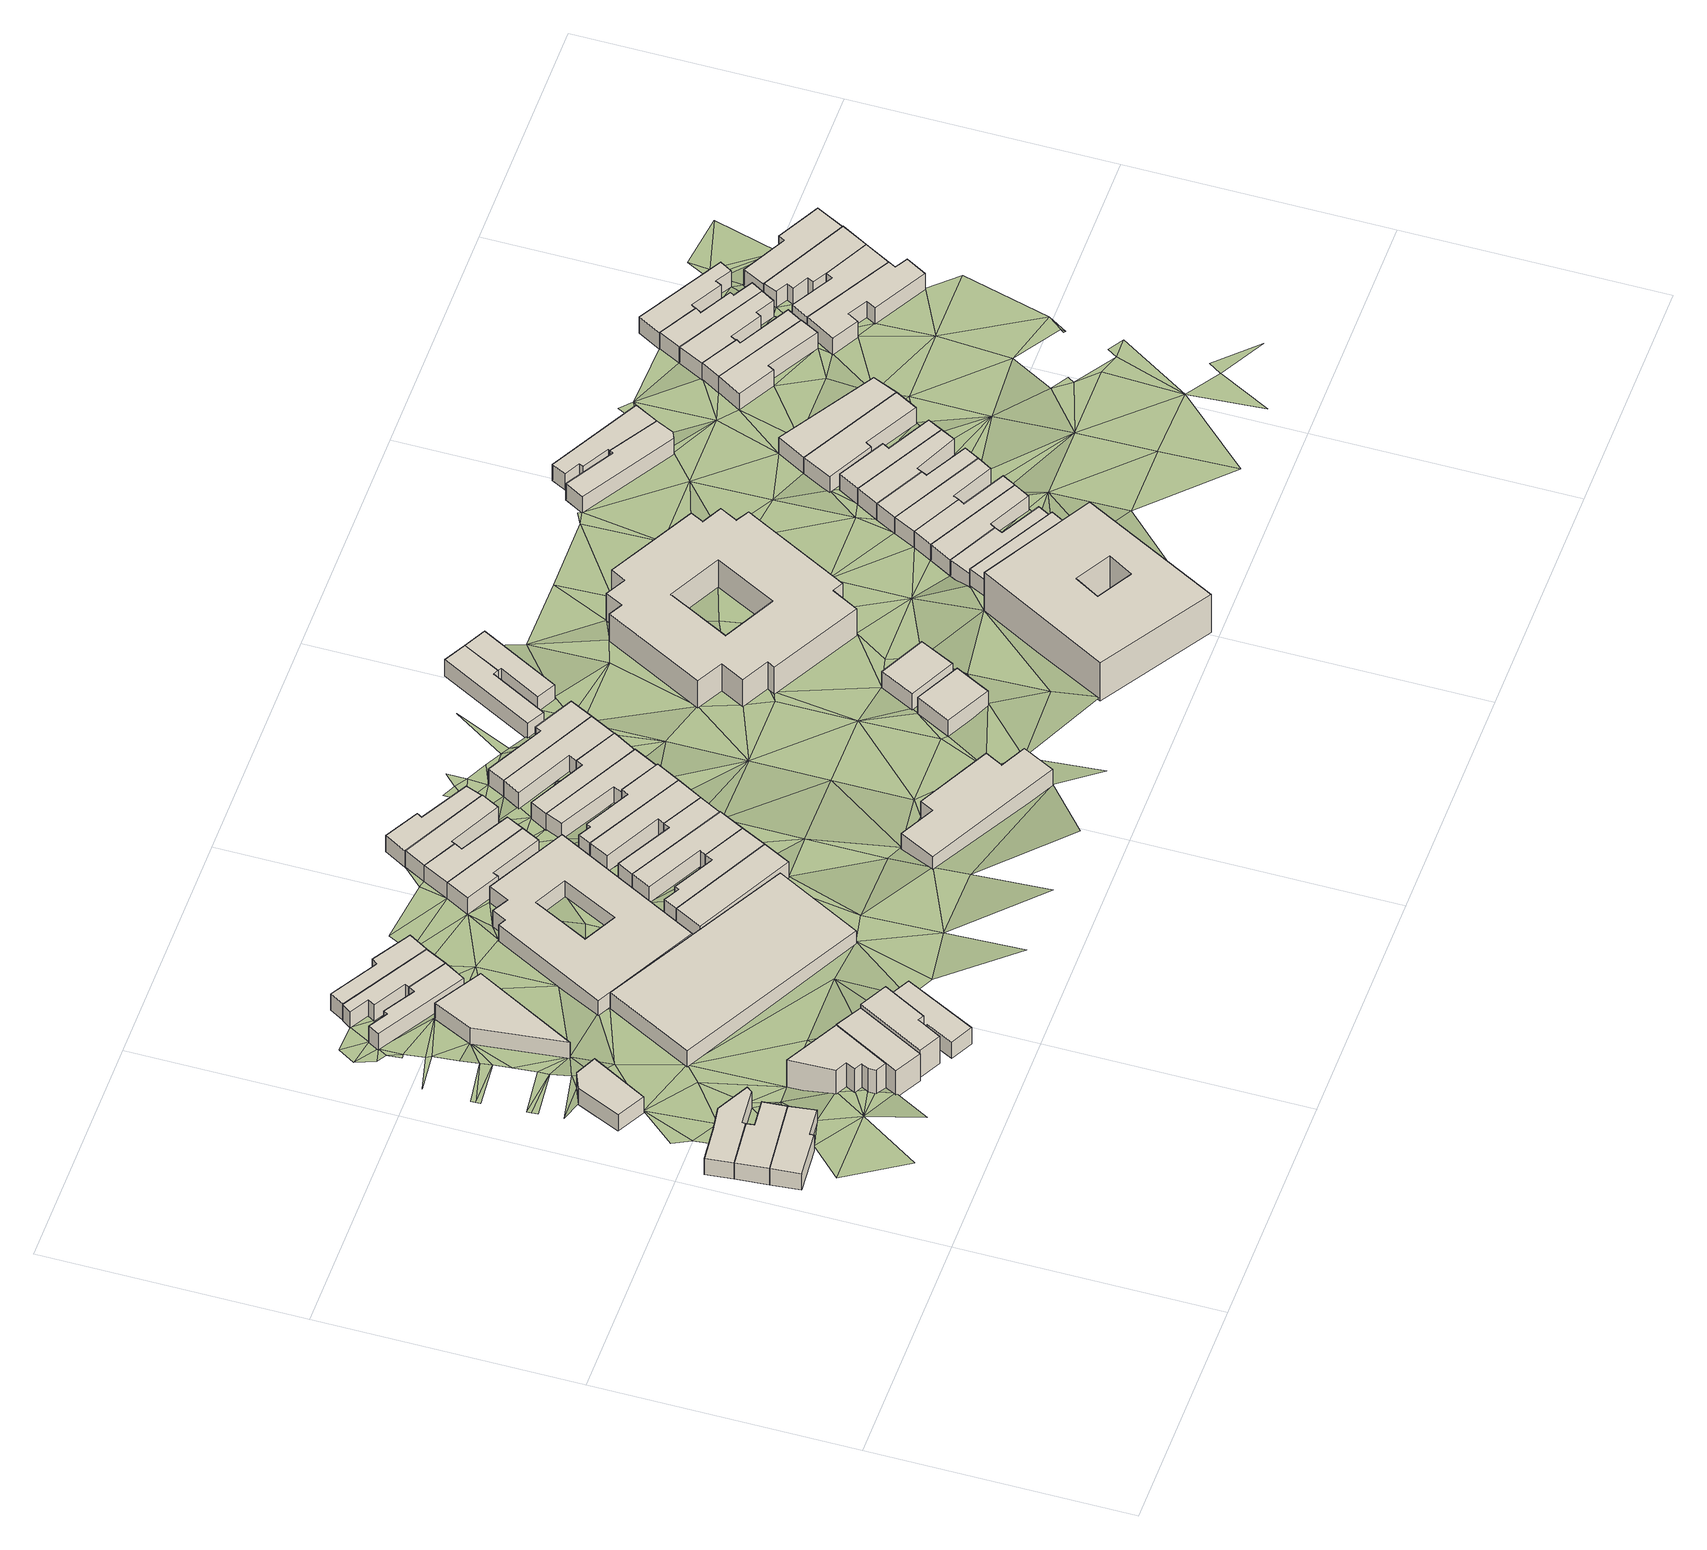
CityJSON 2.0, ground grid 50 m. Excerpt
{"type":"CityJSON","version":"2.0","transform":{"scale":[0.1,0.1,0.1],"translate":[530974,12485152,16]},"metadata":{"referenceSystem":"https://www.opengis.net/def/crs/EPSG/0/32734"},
"CityObjects":{
"building1":{"type":"Building","attributes":{"address":"89 Durham Avenue Salt River Cape Town","building":"house","building:levels":1,"building_height":4.1,"plus_code":"4FRW3F96+343","ground_height":18.33,"roof_height":22.43},"geometry":[{"type":"Solid","lod":"1","boundaries":[[[[0,1,2,3]],[[1,4,5,2]],[[4,6,7,5]],[[6,8,9,7]],[[8,10,11,9]],[[10,0,3,11]],[[3,2,5,7,9,11]],[[10,8,6,4,1,0]]]]}]},
"building2":{"type":"Building","attributes":{"address":"87 Durham Avenue Salt River Cape Town","building":"house","building:levels":1,"building_height":4.1,"plus_code":"4FRW3F96+34F","ground_height":18.33,"roof_height":22.43},"geometry":[{"type":"Solid","lod":"1","boundaries":[[[[1,0,3,2]],[[0,12,13,3]],[[12,14,15,13]],[[14,16,17,15]],[[16,18,19,17]],[[18,1,2,19]],[[2,3,13,15,17,19]],[[18,16,14,12,0,1]]]]}]},
"building3":{"type":"Building","attributes":{"address":"85 Durham Avenue Salt River Cape Town","building":"house","building:levels":1,"building_height":4.1,"plus_code":"4FRW3F96+443","ground_height":18.33,"roof_height":22.43},"geometry":[{"type":"Solid","lod":"1","boundaries":[[[[18,16,17,19]],[[16,20,21,17]],[[20,22,23,21]],[[22,24,25,23]],[[24,26,27,25]],[[26,28,29,27]],[[28,30,31,29]],[[30,18,19,31]],[[19,17,21,23,25,27,29,31]],[[30,28,26,24,22,20,16,18]]]]}]},
"building4":{"type":"Building","attributes":{"building":"yes","building:levels":1,"building_height":4.1,"plus_code":"4FRW3F96+54P","ground_height":17.93,"roof_height":22.03},"geometry":[{"type":"Solid","lod":"1","boundaries":[[[[32,33,34,35]],[[33,36,37,34]],[[36,38,39,37]],[[38,40,41,39]],[[40,32,35,41]],[[35,34,37,39,41]],[[40,38,36,33,32]]]]}]},
"building5":{"type":"Building","attributes":{"address":"1 Swift Street Salt River Cape Town","building":"house","building:levels":2,"building_height":6.9,"plus_code":"4FRW3F96+362","ground_height":18.33,"roof_height":25.23},"geometry":[{"type":"Solid","lod":"1","boundaries":[[[[42,43,44,45]],[[43,46,47,44]],[[46,48,49,47]],[[48,50,51,49]],[[50,52,53,51]],[[52,54,55,53]],[[54,56,57,55]],[[56,58,59,57]],[[58,42,45,59]],[[45,44,47,49,51,53,55,57,59]],[[58,56,54,52,50,48,46,43,42]]]]}]},
"building6":{"type":"Building","attributes":{"address":"3 Swift Street Salt River Cape Town","building":"house","building:levels":2,"building_height":6.9,"plus_code":"4FRW3F96+26P","ground_height":18.49,"roof_height":25.39},"geometry":[{"type":"Solid","lod":"1","boundaries":[[[[60,61,62,63]],[[61,64,65,62]],[[64,66,67,65]],[[66,68,69,67]],[[68,60,63,69]],[[63,62,65,67,69]],[[68,66,64,61,60]]]]}]},
"building7":{"type":"Building","attributes":{"address":"5 Swift Street Salt River Cape Town","building":"house","building:levels":2,"building_height":6.9,"plus_code":"4FRW3F96+27C","ground_height":19.42,"roof_height":26.32},"geometry":[{"type":"Solid","lod":"1","boundaries":[[[[70,71,72,73]],[[71,74,75,72]],[[74,76,77,75]],[[76,78,79,77]],[[78,80,81,79]],[[80,70,73,81]],[[73,72,75,77,79,81]],[[80,78,76,74,71,70]]]]}]},
"building8":{"type":"Building","attributes":{"address":"7 Swift Street Salt River Cape Town","building":"house","building:levels":1,"building_height":4.1,"plus_code":"4FRW3F96+278","ground_height":19.42,"roof_height":23.52},"geometry":[{"type":"Solid","lod":"1","boundaries":[[[[82,70,83,84]],[[70,80,85,83]],[[80,86,87,85]],[[86,88,89,87]],[[88,90,91,89]],[[90,82,84,91]],[[84,83,85,87,89,91]],[[90,88,86,80,70,82]]]]}]},
"building9":{"type":"Building","attributes":{"address":"80 Burns Road Salt River Cape Town","building":"house","building:levels":1,"building_height":4.1,"plus_code":"4FRW3F96+65W","ground_height":17.17,"roof_height":21.27},"geometry":[{"type":"Solid","lod":"1","boundaries":[[[[92,93,94,95]],[[93,96,97,94]],[[96,98,99,97]],[[98,92,95,99]],[[95,94,97,99]],[[98,96,93,92]]]]}]},
"building10":{"type":"Building","attributes":{"address":"78 Burns Road Salt River Cape Town","building":"house","building:levels":1,"building_height":4.1,"plus_code":"4FRW3F96+859","ground_height":17.17,"roof_height":21.27},"geometry":[{"type":"Solid","lod":"1","boundaries":[[[[100,101,102,103]],[[101,104,105,102]],[[104,106,107,105]],[[106,108,109,107]],[[108,110,111,109]],[[110,112,113,111]],[[112,114,115,113]],[[114,100,103,115]],[[103,102,105,107,109,111,113,115]],[[114,112,110,108,106,104,101,100]]]]}]},
"building11":{"type":"Building","attributes":{"address":"76 Burns Road Salt River Cape Town","building":"house","building:levels":1,"building_height":4.1,"plus_code":"4FRW3F96+85Q","ground_height":17.17,"roof_height":21.27},"geometry":[{"type":"Solid","lod":"1","boundaries":[[[[114,116,117,115]],[[116,118,119,117]],[[118,120,121,119]],[[120,122,123,121]],[[122,124,125,123]],[[124,126,127,125]],[[126,100,103,127]],[[100,114,115,103]],[[115,117,119,121,123,125,127,103]],[[100,126,124,122,120,118,116,114]]]]}]},
"building12":{"type":"Building","attributes":{"address":"74 Burns Road Salt River Cape Town","building":"house","building:levels":1,"building_height":4.1,"plus_code":"4FRW3F96+86V","ground_height":17.23,"roof_height":21.33},"geometry":[{"type":"Solid","lod":"1","boundaries":[[[[128,129,130,131]],[[129,132,133,130]],[[132,134,135,133]],[[134,136,137,135]],[[136,138,139,137]],[[138,128,131,139]],[[131,130,133,135,137,139]],[[138,136,134,132,129,128]]]]}]},
"building13":{"type":"Building","attributes":{"address":"4 Swift Street Salt River Cape Town","building":"retail","building:levels":1,"building_height":4.1,"plus_code":"4FRW3F96+47P","ground_height":17.9,"roof_height":22},"geometry":[{"type":"Solid","lod":"1","boundaries":[[[[140,141,142,143]],[[141,144,145,142]],[[144,146,147,145]],[[146,140,143,147]],[[143,142,145,147]],[[146,144,141,140]]]]}]},
"building14":{"type":"Building","attributes":{"address":"City Mission 73 Burns Road Salt River Cape Town","building":"yes","building:levels":1,"amenity":"social_facility","social_facility":"outreach","operator":"City Mission","building_height":4.1,"plus_code":"4FRW3F96+67V","ground_height":16.98,"roof_height":21.08},"geometry":[{"type":"Solid","lod":"1","boundaries":[[[[148,149,150,151]],[[149,152,153,150]],[[152,154,155,153]],[[154,156,157,155]],[[156,158,159,157]],[[158,160,161,159]],[[160,162,163,161]],[[162,148,151,163]],[[164,165,166,167]],[[165,168,169,166]],[[168,170,171,169]],[[170,164,167,171]],[[151,150,153,155,157,159,161,163],[167,166,169,171]],[[162,160,158,156,154,152,149,148],[170,168,165,164]]]]}]},
"building15":{"type":"Building","attributes":{"address":"74 Coleridge Road Salt River Cape Town","building":"house","building:levels":1,"building_height":4.1,"plus_code":"4FRW3F96+592","ground_height":18.26,"roof_height":22.36},"geometry":[{"type":"Solid","lod":"1","boundaries":[[[[172,173,174,175]],[[173,176,177,174]],[[176,178,179,177]],[[178,172,175,179]],[[175,174,177,179]],[[178,176,173,172]]]]}]},
"building16":{"type":"Building","attributes":{"address":"72 Coleridge Road Salt River Cape Town","building":"house","building:levels":1,"building_height":4.1,"plus_code":"4FRW3F96+598","ground_height":18.26,"roof_height":22.36},"geometry":[{"type":"Solid","lod":"1","boundaries":[[[[180,181,182,183]],[[181,184,185,182]],[[184,186,187,185]],[[186,188,189,187]],[[188,173,174,189]],[[173,172,175,174]],[[172,190,191,175]],[[190,180,183,191]],[[183,182,185,187,189,174,175,191]],[[190,172,173,188,186,184,181,180]]]]}]},
"building17":{"type":"Building","attributes":{"address":"71 Burns Road Salt River Cape Town","building":"house","building:levels":1,"building_height":4.1,"plus_code":"4FRW3F96+884","ground_height":16.98,"roof_height":21.08},"geometry":[{"type":"Solid","lod":"1","boundaries":[[[[192,193,194,195]],[[193,196,197,194]],[[196,198,199,197]],[[198,200,201,199]],[[200,202,203,201]],[[202,192,195,203]],[[195,194,197,199,201,203]],[[202,200,198,196,193,192]]]]}]},
"building18":{"type":"Building","attributes":{"address":"70 Coleridge Road Salt River Cape Town","building":"house","building:levels":1,"building_height":4.1,"plus_code":"4FRW3F96+59W","ground_height":18.25,"roof_height":22.35},"geometry":[{"type":"Solid","lod":"1","boundaries":[[[[204,205,206,207]],[[205,208,209,206]],[[208,210,211,209]],[[210,180,183,211]],[[180,190,191,183]],[[190,204,207,191]],[[207,206,209,211,183,191]],[[190,180,210,208,205,204]]]]}]},
"building19":{"type":"Building","attributes":{"address":"69 Burns Road Salt River Cape Town","building":"house","building:levels":1,"building_height":4.1,"plus_code":"4FRW3F96+889","ground_height":16.98,"roof_height":21.08},"geometry":[{"type":"Solid","lod":"1","boundaries":[[[[212,192,195,213]],[[192,202,203,195]],[[202,214,215,203]],[[214,216,217,215]],[[216,218,219,217]],[[218,212,213,219]],[[213,195,203,215,217,219]],[[218,216,214,202,192,212]]]]}]},
"building20":{"type":"Building","attributes":{"address":"68 Coleridge Road Salt River Cape Town","building":"house","building:levels":1,"building_height":4.1,"plus_code":"4FRW3F96+6C2","ground_height":18.06,"roof_height":22.16},"geometry":[{"type":"Solid","lod":"1","boundaries":[[[[220,221,222,223]],[[221,224,225,222]],[[224,226,227,225]],[[226,228,229,227]],[[228,230,231,229]],[[230,220,223,231]],[[223,222,225,227,229,231]],[[230,228,226,224,221,220]]]]}]},
"building21":{"type":"Building","attributes":{"address":"67 Burns Road Salt River Cape Town","building":"house","building:levels":1,"building_height":4.1,"plus_code":"4FRW3F96+88Q","ground_height":16.98,"roof_height":21.08},"geometry":[{"type":"Solid","lod":"1","boundaries":[[[[232,212,213,233]],[[212,218,219,213]],[[218,234,235,219]],[[234,236,237,235]],[[236,238,239,237]],[[238,232,233,239]],[[233,213,219,235,237,239]],[[238,236,234,218,212,232]]]]}]},
"building22":{"type":"Building","attributes":{"address":"66 Coleridge Road Salt River Cape Town","building":"house","building:levels":1,"building_height":4.1,"plus_code":"4FRW3F96+6CC","ground_height":18.06,"roof_height":22.16},"geometry":[{"type":"Solid","lod":"1","boundaries":[[[[240,241,242,243]],[[241,244,245,242]],[[244,246,247,245]],[[246,220,223,247]],[[220,230,231,223]],[[230,240,243,231]],[[243,242,245,247,223,231]],[[230,220,246,244,241,240]]]]}]},
"building23":{"type":"Building","attributes":{"address":"65 Burns Road Salt River Cape Town","building":"house","building:levels":1,"building_height":4.1,"plus_code":"4FRW3F96+89V","ground_height":16.74,"roof_height":20.84},"geometry":[{"type":"Solid","lod":"1","boundaries":[[[[248,249,250,251]],[[249,252,253,250]],[[252,254,255,253]],[[254,256,257,255]],[[256,258,259,257]],[[258,248,251,259]],[[251,250,253,255,257,259]],[[258,256,254,252,249,248]]]]}]},
"building24":{"type":"Building","attributes":{"address":"64 Coleridge Road Salt River Cape Town","building":"house","building:levels":1,"building_height":4.1,"plus_code":"4FRW3F96+6CM","ground_height":18.06,"roof_height":22.16},"geometry":[{"type":"Solid","lod":"1","boundaries":[[[[260,261,262,263]],[[261,264,265,262]],[[264,266,267,265]],[[266,268,269,267]],[[268,241,242,269]],[[241,240,243,242]],[[240,270,271,243]],[[270,260,263,271]],[[263,262,265,267,269,242,243,271]],[[270,240,241,268,266,264,261,260]]]]}]},
"building25":{"type":"Building","attributes":{"building":"school","building:levels":1,"building_height":4.1,"plus_code":"4FRW3F96+2FQ","ground_height":17.71,"roof_height":21.81},"geometry":[{"type":"Solid","lod":"1","boundaries":[[[[272,273,274,275]],[[273,276,277,274]],[[276,278,279,277]],[[278,280,281,279]],[[280,282,283,281]],[[282,284,285,283]],[[284,286,287,285]],[[286,272,275,287]],[[275,274,277,279,281,283,285,287]],[[286,284,282,280,278,276,273,272]]]]}]},
"building26":{"type":"Building","attributes":{"address":"62 Coleridge Road Salt River Cape Town","building":"house","building:levels":1,"building_height":4.1,"plus_code":"4FRW3F96+7C7","ground_height":17.47,"roof_height":21.57},"geometry":[{"type":"Solid","lod":"1","boundaries":[[[[288,289,290,291]],[[289,292,293,290]],[[292,294,295,293]],[[294,296,297,295]],[[296,298,299,297]],[[298,288,291,299]],[[291,290,293,295,297,299]],[[298,296,294,292,289,288]]]]}]},
"building27":{"type":"Building","attributes":{"address":"60 Coleridge Road Salt River Cape Town","building":"house","building:levels":1,"building_height":4.1,"plus_code":"4FRW3F96+7C9","ground_height":17.25,"roof_height":21.35},"geometry":[{"type":"Solid","lod":"1","boundaries":[[[[300,301,302,303]],[[301,304,305,302]],[[304,306,307,305]],[[306,308,309,307]],[[308,310,311,309]],[[310,300,303,311]],[[303,302,305,307,309,311]],[[310,308,306,304,301,300]]]]}]},
"building28":{"type":"Building","attributes":{"address":"58 Coleridge Road Salt River Cape Town","building":"house","building:levels":1,"building_height":4.1,"plus_code":"4FRW3F96+7CX","ground_height":17.21,"roof_height":21.31},"geometry":[{"type":"Solid","lod":"1","boundaries":[[[[312,313,314,315]],[[313,316,317,314]],[[316,318,319,317]],[[318,320,321,319]],[[320,322,323,321]],[[322,312,315,323]],[[315,314,317,319,321,323]],[[322,320,318,316,313,312]]]]}]},
"building29":{"type":"Building","attributes":{"address":"56 Coleridge Road Salt River Cape Town","building":"house","building:levels":1,"building_height":4.1,"plus_code":"4FRW3F96+8F3","ground_height":17.21,"roof_height":21.31},"geometry":[{"type":"Solid","lod":"1","boundaries":[[[[312,324,325,315]],[[324,326,327,325]],[[326,328,329,327]],[[328,330,331,329]],[[330,313,314,331]],[[313,312,315,314]],[[315,325,327,329,331,314]],[[313,330,328,326,324,312]]]]}]},
"building30":{"type":"Building","attributes":{"building":"school","building:levels":1,"building_height":4.1,"plus_code":"4FRW3F96+3HH","ground_height":17.55,"roof_height":21.65},"geometry":[{"type":"Solid","lod":"1","boundaries":[[[[332,333,334,335]],[[333,336,337,334]],[[336,338,339,337]],[[338,332,335,339]],[[335,334,337,339]],[[338,336,333,332]]]]}]},
"building31":{"type":"Building","attributes":{"address":"12 Dryden Street Salt River Cape Town","building":"house","building:levels":1,"building_height":4.1,"plus_code":"4FRW3F96+8FQ","ground_height":16.29,"roof_height":20.39},"geometry":[{"type":"Solid","lod":"1","boundaries":[[[[340,341,342,343]],[[341,344,345,342]],[[344,346,347,345]],[[346,348,349,347]],[[348,350,351,349]],[[350,340,343,351]],[[343,342,345,347,349,351]],[[350,348,346,344,341,340]]]]}]},
"building32":{"type":"Building","attributes":{"building":"school","building:levels":1,"building_height":4.1,"plus_code":"4FRW3F96+3JR","ground_height":17.13,"roof_height":21.23},"geometry":[{"type":"Solid","lod":"1","boundaries":[[[[352,353,354,355]],[[353,356,357,354]],[[356,358,359,357]],[[358,352,355,359]],[[355,354,357,359]],[[358,356,353,352]]]]}]},
"building33":{"type":"Building","attributes":{"address":"14 Dryden Street Salt River Cape Town","building":"house","building:levels":1,"building_height":4.1,"plus_code":"4FRW3F96+8GP","ground_height":16.29,"roof_height":20.39},"geometry":[{"type":"Solid","lod":"1","boundaries":[[[[350,348,349,351]],[[348,360,361,349]],[[360,362,363,361]],[[362,364,365,363]],[[364,366,367,365]],[[366,350,351,367]],[[351,349,361,363,365,367]],[[366,364,362,360,348,350]]]]}]},
"building34":{"type":"Building","attributes":{"building":"school","building:levels":2,"building_height":6.9,"plus_code":"4FRW3F96+6MG","ground_height":16.55,"roof_height":23.45},"geometry":[{"type":"Solid","lod":"1","boundaries":[[[[368,369,370,371]],[[369,372,373,370]],[[372,374,375,373]],[[374,376,377,375]],[[376,378,379,377]],[[378,380,381,379]],[[380,382,383,381]],[[382,384,385,383]],[[384,386,387,385]],[[386,388,389,387]],[[388,390,391,389]],[[390,392,393,391]],[[392,394,395,393]],[[394,396,397,395]],[[396,398,399,397]],[[398,400,401,399]],[[400,402,403,401]],[[402,368,371,403]],[[404,405,406,407]],[[405,408,409,406]],[[408,410,411,409]],[[410,404,407,411]],[[371,370,373,375,377,379,381,383,385,387,389,391,393,395,397,399,401,403],[407,406,409,411]],[[402,400,398,396,394,392,390,388,386,384,382,380,378,376,374,372,369,368],[410,408,405,404]]]]}]},
"building35":{"type":"Building","attributes":{"address":"Swift Studio 97 Cecil Road Salt River 7925 Cape Town","building":"apartments","building:levels":3,"building:flats":"2","building_height":9.7,"plus_code":"4FRW3F96+2M3","ground_height":18.46,"roof_height":28.16},"geometry":[{"type":"Solid","lod":"1","boundaries":[[[[412,413,414,415]],[[413,416,417,414]],[[416,418,419,417]],[[418,412,415,419]],[[420,421,422,423]],[[421,424,425,422]],[[424,426,427,425]],[[426,420,423,427]],[[415,414,417,419],[423,422,425,427]],[[418,416,413,412],[426,424,421,420]]]]}]},
"building36":{"type":"Building","attributes":{"address":"95 Cecil Road Salt River Cape Town","building":"house","building:levels":1,"building_height":4.1,"plus_code":"4FRW3F96+3P9","ground_height":18.45,"roof_height":22.55},"geometry":[{"type":"Solid","lod":"1","boundaries":[[[[428,429,430,431]],[[429,432,433,430]],[[432,434,435,433]],[[434,436,437,435]],[[436,438,439,437]],[[438,428,431,439]],[[431,430,433,435,437,439]],[[438,436,434,432,429,428]]]]}]},
"building37":{"type":"Building","attributes":{"address":"93 Cecil Road Salt River Cape Town","building":"house","building:levels":1,"building_height":4.1,"plus_code":"4FRW3F96+3QC","ground_height":17.13,"roof_height":21.23},"geometry":[{"type":"Solid","lod":"1","boundaries":[[[[440,441,442,443]],[[441,444,445,442]],[[444,446,447,445]],[[446,448,449,447]],[[448,450,451,449]],[[450,440,443,451]],[[443,442,445,447,449,451]],[[450,448,446,444,441,440]]]]}]},
"building38":{"type":"Building","attributes":{"address":"91 Cecil Road Salt River Cape Town","building":"house","building:levels":1,"building_height":4.1,"plus_code":"4FRW3F96+3QR","ground_height":17.13,"roof_height":21.23},"geometry":[{"type":"Solid","lod":"1","boundaries":[[[[450,448,449,451]],[[448,452,453,449]],[[452,454,455,453]],[[454,456,457,455]],[[456,458,459,457]],[[458,450,451,459]],[[451,449,453,455,457,459]],[[458,456,454,452,448,450]]]]}]},
"building39":{"type":"Building","attributes":{"address":"89 Cecil Road Salt River Cape Town","building":"house","building:levels":1,"building_height":4.1,"plus_code":"4FRW3F96+4Q4","ground_height":17.17,"roof_height":21.27},"geometry":[{"type":"Solid","lod":"1","boundaries":[[[[458,456,457,459]],[[456,460,461,457]],[[460,462,463,461]],[[462,464,465,463]],[[464,466,467,465]],[[466,458,459,467]],[[459,457,461,463,465,467]],[[466,464,462,460,456,458]]]]}]},
"building40":{"type":"Building","attributes":{"address":"87 Cecil Road Salt River Cape Town","building":"house","building:levels":1,"building_height":4.1,"plus_code":"4FRW3F96+4QG","ground_height":17.17,"roof_height":21.27},"geometry":[{"type":"Solid","lod":"1","boundaries":[[[[466,464,465,467]],[[464,468,469,465]],[[468,470,471,469]],[[470,472,473,471]],[[472,474,475,473]],[[474,466,467,475]],[[467,465,469,471,473,475]],[[474,472,470,468,464,466]]]]}]},
"building41":{"type":"Building","attributes":{"address":"85 Cecil Road Salt River Cape Town","building":"house","building:levels":1,"building_height":4.1,"plus_code":"4FRW3F96+4RJ","ground_height":17.17,"roof_height":21.27},"geometry":[{"type":"Solid","lod":"1","boundaries":[[[[474,472,473,475]],[[472,476,477,473]],[[476,478,479,477]],[[478,480,481,479]],[[480,482,483,481]],[[482,474,475,483]],[[475,473,477,479,481,483]],[[482,480,478,476,472,474]]]]}]},
"building42":{"type":"Building","attributes":{"address":"83 Cecil Road Salt River Cape Town","building":"house","building:levels":1,"building_height":4.1,"plus_code":"4FRW3F96+5Q5","ground_height":17.17,"roof_height":21.27},"geometry":[{"type":"Solid","lod":"1","boundaries":[[[[482,480,481,483]],[[480,484,485,481]],[[484,486,487,485]],[[486,488,489,487]],[[488,490,491,489]],[[490,482,483,491]],[[483,481,485,487,489,491]],[[490,488,486,484,480,482]]]]}]},
"building43":{"type":"Building","attributes":{"address":"Cecil Road Salt River Cape Town","building":"house","building:levels":1,"building_height":4.1,"plus_code":"4FRW3F96+8QC","ground_height":16.06,"roof_height":20.16},"geometry":[{"type":"Solid","lod":"1","boundaries":[[[[492,493,494,495]],[[493,496,497,494]],[[496,498,499,497]],[[498,500,501,499]],[[500,502,503,501]],[[502,504,505,503]],[[504,492,495,505]],[[495,494,497,499,501,503,505]],[[504,502,500,498,496,493,492]]]]}]},
"building44":{"type":"Building","attributes":{"address":"81 Cecil Road Salt River Cape Town","building":"house","building:levels":1,"building_height":4.1,"plus_code":"4FRW3F96+5R3","ground_height":17.17,"roof_height":21.27},"geometry":[{"type":"Solid","lod":"1","boundaries":[[[[490,488,489,491]],[[488,506,507,489]],[[506,508,509,507]],[[508,510,511,509]],[[510,512,513,511]],[[512,490,491,513]],[[491,489,507,509,511,513]],[[512,510,508,506,488,490]]]]}]},
"building45":{"type":"Building","attributes":{"address":"Cecil Road Salt River Cape Town","building":"house","building:levels":1,"building_height":4.1,"plus_code":"4FRW3F96+8QV","ground_height":16.06,"roof_height":20.16},"geometry":[{"type":"Solid","lod":"1","boundaries":[[[[514,515,516,517]],[[515,518,519,516]],[[518,520,521,519]],[[520,522,523,521]],[[522,524,525,523]],[[524,493,494,525]],[[493,492,495,494]],[[492,514,517,495]],[[517,516,519,521,523,525,494,495]],[[492,493,524,522,520,518,515,514]]]]}]},
"building46":{"type":"Building","attributes":{"address":"79 Cecil Road Salt River Cape Town","building":"house","building:levels":1,"building_height":4.1,"plus_code":"4FRW3F96+5RM","ground_height":16.65,"roof_height":20.75},"geometry":[{"type":"Solid","lod":"1","boundaries":[[[[526,527,528,529]],[[527,530,531,528]],[[530,532,533,531]],[[532,534,535,533]],[[534,536,537,535]],[[536,526,529,537]],[[529,528,531,533,535,537]],[[536,534,532,530,527,526]]]]}]},
"building47":{"type":"Building","attributes":{"address":"77 Cecil Road Salt River Cape Town","building":"house","building:levels":1,"building_height":4.1,"plus_code":"4FRW3F96+6R5","ground_height":16.65,"roof_height":20.75},"geometry":[{"type":"Solid","lod":"1","boundaries":[[[[526,536,537,529]],[[536,538,539,537]],[[538,540,541,539]],[[540,526,529,541]],[[529,537,539,541]],[[540,538,536,526]]]]}]},
"building48":{"type":"Building","attributes":{"address":"75A Cecil Road Salt River Cape Town","building":"house","building:levels":1,"building_height":4.1,"plus_code":"4FRW3F96+7V8","ground_height":16.33,"roof_height":20.43},"geometry":[{"type":"Solid","lod":"1","boundaries":[[[[542,543,544,545]],[[543,546,547,544]],[[546,548,549,547]],[[548,550,551,549]],[[550,552,553,551]],[[552,542,545,553]],[[545,544,547,549,551,553]],[[552,550,548,546,543,542]]]]}]},
"building49":{"type":"Building","attributes":{"address":"75 Cecil Road Salt River Cape Town","building":"house","building:levels":1,"building_height":4.1,"plus_code":"4FRW3F96+7VH","ground_height":16.27,"roof_height":20.37},"geometry":[{"type":"Solid","lod":"1","boundaries":[[[[554,555,556,557]],[[555,558,559,556]],[[558,560,561,559]],[[560,562,563,561]],[[562,564,565,563]],[[564,554,557,565]],[[557,556,559,561,563,565]],[[564,562,560,558,555,554]]]]}]},
"building50":{"type":"Building","attributes":{"address":"73 Cecil Road Salt River Cape Town","building":"house","building:levels":1,"building_height":4.1,"plus_code":"4FRW3F96+7VX","ground_height":16.07,"roof_height":20.17},"geometry":[{"type":"Solid","lod":"1","boundaries":[[[[566,567,568,569]],[[567,570,571,568]],[[570,572,573,571]],[[572,574,575,573]],[[574,576,577,575]],[[576,578,579,577]],[[578,580,581,579]],[[580,566,569,581]],[[569,568,571,573,575,577,579,581]],[[580,578,576,574,572,570,567,566]]]]}]},
"building51":{"type":"Building","attributes":{"address":"71 Cecil Road Salt River Cape Town","building":"house","building:levels":1,"building_height":4.1,"plus_code":"4FRW3F96+8W2","ground_height":16.07,"roof_height":20.17},"geometry":[{"type":"Solid","lod":"1","boundaries":[[[[580,578,579,581]],[[578,582,583,579]],[[582,584,585,583]],[[584,586,587,585]],[[586,588,589,587]],[[588,590,591,589]],[[590,592,593,591]],[[592,580,581,593]],[[581,579,583,585,587,589,591,593]],[[592,590,588,586,584,582,578,580]]]]}]},
"building52":{"type":"Building","attributes":{"address":"88 Fenton Road Salt River Cape Town","building":"house","building:levels":1,"building_height":4.1,"plus_code":"4FRW3F96+6XF","ground_height":16.35,"roof_height":20.45},"geometry":[{"type":"Solid","lod":"1","boundaries":[[[[594,595,596,597]],[[595,598,599,596]],[[598,600,601,599]],[[600,602,603,601]],[[602,604,605,603]],[[604,606,607,605]],[[606,608,609,607]],[[608,610,611,609]],[[610,612,613,611]],[[612,594,597,613]],[[597,596,599,601,603,605,607,609,611,613]],[[612,610,608,606,604,602,600,598,595,594]]]]}]},
"building53":{"type":"Building","attributes":{"address":"69 Cecil Road Salt River Cape Town","building":"house","building:levels":1,"building_height":4.1,"plus_code":"4FRW3F96+8WF","ground_height":15.91,"roof_height":20.01},"geometry":[{"type":"Solid","lod":"1","boundaries":[[[[614,615,616,617]],[[615,618,619,616]],[[618,620,621,619]],[[620,622,623,621]],[[622,624,625,623]],[[624,626,627,625]],[[626,628,629,627]],[[628,614,617,629]],[[617,616,619,621,623,625,627,629]],[[628,626,624,622,620,618,615,614]]]]}]},
"building54":{"type":"Building","attributes":{"address":"86 Fenton Road Salt River Cape Town","building":"house","building:levels":1,"building_height":4.1,"plus_code":"4FRW3F96+6XP","ground_height":16.27,"roof_height":20.37},"geometry":[{"type":"Solid","lod":"1","boundaries":[[[[630,631,632,633]],[[631,634,635,632]],[[634,636,637,635]],[[636,638,639,637]],[[638,640,641,639]],[[640,630,633,641]],[[633,632,635,637,639,641]],[[640,638,636,634,631,630]]]]}]},
"building55":{"type":"Building","attributes":{"address":"84 Fenton Road Salt River Cape Town","building":"house","building:levels":1,"building_height":4.1,"plus_code":"4FRW3F96+7X5","ground_height":16.27,"roof_height":20.37},"geometry":[{"type":"Solid","lod":"1","boundaries":[[[[634,642,643,635]],[[642,644,645,643]],[[644,646,647,645]],[[646,648,649,647]],[[648,650,651,649]],[[650,652,653,651]],[[652,654,655,653]],[[654,636,637,655]],[[636,634,635,637]],[[635,643,645,647,649,651,653,655,637]],[[636,654,652,650,648,646,644,642,634]]]]}]},
"building56":{"type":"Building","attributes":{"address":"82 Fenton Road Salt River Cape Town","building":"house","building:levels":1,"building_height":4.1,"plus_code":"4FRW3F96+7XH","ground_height":16.1,"roof_height":20.2},"geometry":[{"type":"Solid","lod":"1","boundaries":[[[[656,657,658,659]],[[657,660,661,658]],[[660,662,663,661]],[[662,664,665,663]],[[664,666,667,665]],[[666,656,659,667]],[[659,658,661,663,665,667]],[[666,664,662,660,657,656]]]]}]},
"terrain1":{"type":"TINRelief","geometry":[{"type":"CompositeSurface","lod":"1","boundaries":[[[668,669,670]],[[668,671,669]],[[672,673,671]],[[674,675,676]],[[677,678,675]],[[679,12,680]],[[681,680,12]],[[671,668,672]],[[675,674,677]],[[12,22,681]],[[672,682,0]],[[668,683,672]],[[12,0,682]],[[684,685,668]],[[22,12,682]],[[683,682,672]],[[674,686,677]],[[687,36,688]],[[22,682,24]],[[685,689,668]],[[24,686,674]],[[683,668,690]],[[689,691,668]],[[668,691,690]],[[692,693,694]],[[695,692,694]],[[43,24,682]],[[688,36,696]],[[682,683,43]],[[689,685,697]],[[698,683,690]],[[699,690,691]],[[700,701,702]],[[43,686,24]],[[703,700,704]],[[705,677,686]],[[706,695,694]],[[33,677,707]],[[707,677,705]],[[36,33,696]],[[686,43,705]],[[704,700,702]],[[708,696,33]],[[696,708,694]],[[709,710,711]],[[706,694,708]],[[712,706,708]],[[33,707,708]],[[713,705,43]],[[702,712,714]],[[715,716,717]],[[43,61,713]],[[714,704,702]],[[718,719,720]],[[716,718,717]],[[714,721,704]],[[712,708,714]],[[720,717,718]],[[710,721,714]],[[715,722,723]],[[715,717,722]],[[724,725,726]],[[724,726,727]],[[705,140,707]],[[707,728,708]],[[711,710,729]],[[729,720,711]],[[720,729,717]],[[713,61,730]],[[722,731,723]],[[710,714,729]],[[732,722,733]],[[731,722,734]],[[732,734,722]],[[140,728,707]],[[713,735,705]],[[734,736,731]],[[729,112,717]],[[728,737,708]],[[738,734,732]],[[735,713,730]],[[732,739,738]],[[708,737,93]],[[735,730,70]],[[740,734,738]],[[93,112,729]],[[70,82,735]],[[705,735,741]],[[140,742,728]],[[112,93,743]],[[93,737,743]],[[112,743,114]],[[737,728,744]],[[82,745,741]],[[735,82,741]],[[128,114,743]],[[140,746,742]],[[737,744,743]],[[747,745,748]],[[747,741,745]],[[743,193,128]],[[749,746,140]],[[129,128,193]],[[744,193,743]],[[750,742,746]],[[751,752,753]],[[744,156,154]],[[741,747,754]],[[164,753,752]],[[750,755,742]],[[192,756,129]],[[744,154,193]],[[757,742,755]],[[193,192,129]],[[758,752,751]],[[741,754,749]],[[757,205,742]],[[152,149,154]],[[149,193,154]],[[752,758,164]],[[759,755,760]],[[757,755,759]],[[192,761,756]],[[762,754,747]],[[763,746,749]],[[149,196,193]],[[764,765,747]],[[766,757,759]],[[767,742,205]],[[754,763,749]],[[747,765,762]],[[192,212,761]],[[766,759,768]],[[769,757,766]],[[763,754,770]],[[770,754,762]],[[149,767,196]],[[232,761,212]],[[771,198,196]],[[766,768,772]],[[205,773,767]],[[766,772,769]],[[773,774,767]],[[773,220,774]],[[771,196,767]],[[767,774,775]],[[763,776,172]],[[770,776,763]],[[762,777,770]],[[773,778,220]],[[767,775,779]],[[780,781,216]],[[246,774,220]],[[782,767,779]],[[190,172,776]],[[767,783,771]],[[771,784,785]],[[776,770,777]],[[779,786,782]],[[781,787,788]],[[784,771,783]],[[767,782,783]],[[789,762,765]],[[790,785,784]],[[780,787,781]],[[784,783,790]],[[776,791,190]],[[792,780,785]],[[791,204,190]],[[792,785,790]],[[789,765,793]],[[794,783,782]],[[777,276,273]],[[787,780,792]],[[795,204,791]],[[782,261,260]],[[796,776,777]],[[273,797,777]],[[260,794,782]],[[787,792,798]],[[776,796,791]],[[313,799,787]],[[798,313,787]],[[797,796,777]],[[798,792,800]],[[330,801,799]],[[802,795,791]],[[799,313,330]],[[803,804,801]],[[792,805,800]],[[273,806,797]],[[240,795,802]],[[801,807,803]],[[801,330,807]],[[808,798,800]],[[802,791,796]],[[803,807,809]],[[805,810,800]],[[802,270,240]],[[808,800,810]],[[811,807,330]],[[811,330,812]],[[813,789,814]],[[806,815,816]],[[806,817,797]],[[813,816,789]],[[796,797,818]],[[812,330,819]],[[298,270,820]],[[802,820,270]],[[813,806,816]],[[310,298,820]],[[818,802,796]],[[812,819,821]],[[817,818,797]],[[821,819,822]],[[806,336,817]],[[821,822,823]],[[820,824,310]],[[825,806,813]],[[826,812,821]],[[822,827,823]],[[820,802,828]],[[336,806,825]],[[820,829,824]],[[827,822,830]],[[333,817,336]],[[802,818,831]],[[824,829,830]],[[820,828,829]],[[802,832,828]],[[817,333,818]],[[802,831,832]],[[827,830,833]],[[825,813,834]],[[834,813,835]],[[333,836,818]],[[830,837,833]],[[838,827,833]],[[352,818,836]],[[831,818,839]],[[840,830,829]],[[836,333,841]],[[832,842,828]],[[839,818,352]],[[828,840,829]],[[843,832,831]],[[844,838,833]],[[833,845,844]],[[840,837,830]],[[843,831,839]],[[825,834,846]],[[847,836,841]],[[825,846,841]],[[841,846,847]],[[828,848,840]],[[840,849,837]],[[352,850,839]],[[412,834,835]],[[358,847,846]],[[352,358,851]],[[852,837,849]],[[834,412,846]],[[850,352,851]],[[849,840,848]],[[412,358,846]],[[851,358,853]],[[854,855,856]],[[849,848,372]],[[856,855,404]],[[848,374,372]],[[853,850,851]],[[853,358,412]],[[857,858,859]],[[860,861,850]],[[372,862,849]],[[860,850,853]],[[863,855,854]],[[404,855,863]],[[369,368,372]],[[864,859,858]],[[862,372,368]],[[429,412,432]],[[412,429,853]],[[434,432,412]],[[865,860,853]],[[429,450,853]],[[866,853,450]],[[434,412,867]],[[868,860,865]],[[865,853,869]],[[870,862,368]],[[853,866,869]],[[871,368,402]],[[438,436,434]],[[368,871,870]],[[869,872,865]],[[438,434,867]],[[873,867,874]],[[875,868,865]],[[872,875,865]],[[876,402,400]],[[877,868,876]],[[428,438,867]],[[878,879,880]],[[881,878,882]],[[870,871,883]],[[884,876,868]],[[882,878,880]],[[875,872,885]],[[428,867,886]],[[402,887,871]],[[887,402,876]],[[884,868,875]],[[888,870,883]],[[873,886,867]],[[880,428,886]],[[889,875,885]],[[883,871,887]],[[880,886,882]],[[890,460,891]],[[887,876,884]],[[892,875,889]],[[892,884,875]],[[893,891,470]],[[886,894,882]],[[460,470,891]],[[889,895,892]],[[460,894,886]],[[884,892,526]],[[886,873,896]],[[887,897,883]],[[898,892,895]],[[478,476,480]],[[887,884,540]],[[873,899,896]],[[526,540,884]],[[486,484,480]],[[900,901,902]],[[903,460,886]],[[904,901,900]],[[510,898,895]],[[903,470,460]],[[476,486,480]],[[470,903,472]],[[510,508,905]],[[510,905,898]],[[896,903,886]],[[898,905,906]],[[905,508,506]],[[887,540,907]],[[887,907,897]],[[472,908,476]],[[905,909,906]],[[486,476,908]],[[897,907,910]],[[908,472,903]],[[905,506,909]],[[908,488,486]],[[899,911,896]],[[910,907,492]],[[540,912,543]],[[908,506,488]],[[913,912,540]],[[540,543,907]],[[903,896,911]],[[908,909,506]],[[514,492,914]],[[914,492,907]],[[915,908,903]],[[916,543,912]],[[917,909,908]],[[918,514,914]],[[909,917,919]],[[542,907,543]],[[920,912,913]],[[903,921,915]],[[920,916,912]],[[907,922,914]],[[923,903,911]],[[919,917,913]],[[922,907,542]],[[923,921,903]],[[911,924,925]],[[917,908,926]],[[926,908,915]],[[915,921,927]],[[580,914,922]],[[920,913,928]],[[929,913,917]],[[930,923,911]],[[931,916,932]],[[914,580,592]],[[920,932,916]],[[930,921,923]],[[911,933,930]],[[929,917,926]],[[934,928,913]],[[920,928,932]],[[935,925,936]],[[934,913,929]],[[937,930,933]],[[938,939,940]],[[940,941,938]],[[928,942,932]],[[932,942,943]],[[940,939,560]],[[926,944,929]],[[926,945,944]],[[946,934,929]],[[943,942,560]],[[947,934,946]],[[948,945,949]],[[942,640,560]],[[940,950,951]],[[940,560,950]],[[944,945,948]],[[947,946,952]],[[640,950,560]],[[588,953,590]],[[929,954,946]],[[590,620,955]],[[950,640,646]],[[620,590,953]],[[640,650,646]],[[956,950,646]],[[944,957,929]],[[650,640,654]],[[958,953,959]],[[644,956,646]],[[960,654,640]],[[650,648,646]],[[958,620,953]],[[956,644,958]],[[957,954,929]],[[654,652,650]],[[624,620,958]],[[626,961,962]],[[958,644,963]],[[620,624,622]],[[964,654,960]],[[958,963,624]],[[963,626,624]],[[963,660,626]],[[965,966,967]],[[961,626,660]],[[660,967,961]],[[660,963,662]],[[965,967,968]],[[967,660,968]]]}]}
},
"vertices":[
[169,351,32],[20,336,32],[20,336,73],[169,351,73],[25,279,32],[25,279,73],[119,287,32],[119,287,73],[118,295,32],[118,295,73],[176,300,32],[176,300,73],
[165,397,32],[165,397,73],[110,392,32],[110,392,73],[108,407,32],[108,407,73],[14,398,32],[14,398,73],
[109,414,32],[109,414,73],[182,420,32],[182,420,73],[190,431,32],[190,431,73],[127,464,32],[127,464,73],[80,457,32],[80,457,73],[8,450,32],[8,450,73],
[117,595,28],[176,703,28],[176,703,69],[117,595,69],[136,722,28],[136,722,69],[101,707,28],[101,707,69],[63,624,28],[63,624,69],
[351,322,32],[247,378,32],[247,378,101],[351,322,101],[250,289,32],[250,289,101],[271,278,32],[271,278,101],[262,260,32],[262,260,101],[278,252,32],[278,252,101],[271,238,32],[271,238,101],[271,224,32],[271,224,101],[291,213,32],[291,213,101],
[401,294,33],[351,322,33],[351,322,102],[401,294,102],[291,213,33],[291,213,102],[279,191,33],[279,191,102],[330,163,33],[330,163,102],
[454,266,42],[401,294,42],[401,294,111],[454,266,111],[330,163,42],[330,163,111],[371,141,42],[371,141,111],[397,188,42],[397,188,111],[408,182,42],[408,182,111],
[503,240,42],[454,266,83],[503,240,83],[408,182,83],[416,178,42],[416,178,83],[389,125,42],[389,125,83],[432,103,42],[432,103,83],
[206,757,20],[313,953,20],[313,953,61],[206,757,61],[223,1007,20],[223,1007,61],[186,931,20],[186,931,61],
[244,1061,20],[237,1049,20],[237,1049,61],[244,1061,61],[178,1085,20],[178,1085,61],[173,1077,20],[173,1077,61],[136,1099,20],[136,1099,61],[124,1078,20],[124,1078,61],[293,977,20],[293,977,61],[317,1018,20],[317,1018,61],
[338,1059,20],[338,1059,61],[171,1157,20],[171,1157,61],[158,1139,20],[158,1139,61],[194,1118,20],[194,1118,61],[186,1105,20],[186,1105,61],[248,1069,20],[248,1069,61],
[338,1059,21],[360,1096,21],[360,1096,62],[338,1059,62],[286,1141,21],[286,1141,62],[278,1130,21],[278,1130,62],[187,1184,21],[187,1184,62],[171,1157,21],[171,1157,62],
[333,725,27],[243,557,27],[243,557,68],[333,725,68],[600,366,27],[600,366,68],[689,532,27],[689,532,68],
[667,920,18],[513,1001,18],[513,1001,59],[667,920,59],[492,962,18],[492,962,59],[461,979,18],[461,979,59],[446,952,18],[446,952,59],[432,959,18],[432,959,59],[315,741,18],[315,741,59],[515,635,18],[515,635,59],[502,914,18],[565,882,18],[565,882,59],[502,914,59],[510,774,18],[510,774,59],[446,807,18],[446,807,59],
[741,577,31],[551,676,31],[551,676,72],[741,577,72],[524,624,31],[524,624,72],[714,525,31],[714,525,72],
[686,667,31],[678,652,31],[678,652,72],[686,667,72],[599,694,31],[599,694,72],[595,686,31],[595,686,72],[565,702,31],[565,702,72],[765,625,31],[765,625,72],
[499,1074,18],[475,1029,18],[475,1029,59],[499,1074,59],[540,995,18],[540,995,59],[545,1005,18],[545,1005,59],[642,954,18],[642,954,59],[660,989,18],[660,989,59],
[790,673,31],[605,773,31],[605,773,72],[790,673,72],[585,736,31],[585,736,72],[693,678,31],[693,678,72],
[525,1124,18],[525,1124,59],[677,1022,18],[677,1022,59],[582,1074,18],[582,1074,59],[590,1089,18],[590,1089,59],
[736,758,29],[729,746,29],[729,746,70],[736,758,70],[622,804,29],[622,804,70],[605,773,29],[605,773,70],[790,673,29],[790,673,70],[813,716,29],[813,716,70],
[548,1165,18],[548,1165,59],[593,1096,18],[593,1096,59],[694,1044,18],[694,1044,59],[713,1079,18],[713,1079,59],
[840,765,29],[653,865,29],[653,865,70],[840,765,70],[633,827,29],[633,827,70],[742,770,29],[742,770,70],
[548,1165,16],[713,1079,16],[713,1079,57],[548,1165,57],[726,1112,16],[726,1112,57],[633,1163,16],[633,1163,57],[639,1173,16],[639,1173,57],[573,1209,16],[573,1209,57],
[789,851,29],[781,838,29],[781,838,70],[789,851,70],[694,884,29],[694,884,70],[689,876,29],[689,876,70],[665,889,29],[665,889,70],[865,811,29],[865,811,70],
[1066,281,25],[924,354,25],[924,354,66],[1066,281,66],[910,328,25],[910,328,66],[842,363,25],[842,363,66],[806,294,25],[806,294,66],[1065,160,25],[1065,160,66],[1097,222,25],[1097,222,66],[1048,247,25],[1048,247,66],
[701,960,23],[687,927,23],[687,927,64],[701,960,64],[796,868,23],[796,868,64],[789,851,23],[789,851,64],[865,811,23],[865,811,64],[891,860,23],[891,860,64],
[836,949,21],[829,936,21],[829,936,62],[836,949,62],[719,993,21],[719,993,62],[701,960,21],[701,960,62],[891,860,21],[891,860,62],[918,906,21],[918,906,62],
[944,956,20],[755,1054,20],[755,1054,61],[944,956,61],[735,1020,20],[735,1020,61],[845,964,20],[845,964,61],[836,949,20],[836,949,61],[918,906,20],[918,906,61],
[967,1000,20],[967,1000,61],[890,1040,20],[890,1040,61],[884,1029,20],[884,1029,61],[772,1087,20],[772,1087,61],
[1241,390,24],[1155,434,24],[1155,434,65],[1241,390,65],[1120,367,24],[1120,367,65],[1206,323,24],[1206,323,65],
[1000,1240,11],[902,1058,11],[902,1058,52],[1000,1240,52],[935,1040,11],[935,1040,52],[994,1149,11],[994,1149,52],[1004,1144,11],[1004,1144,52],[1043,1217,11],[1043,1217,52],
[1197,512,20],[1163,446,20],[1163,446,61],[1197,512,61],[1252,402,20],[1252,402,61],[1285,468,20],[1285,468,61],
[1010,1141,11],[1010,1141,52],[966,1060,11],[966,1060,52],[1002,1041,11],[1002,1041,52],[1085,1195,11],[1085,1195,52],
[1261,1022,14],[1245,993,14],[1245,993,83],[1261,1022,83],[1206,1014,14],[1206,1014,83],[1188,980,14],[1188,980,83],[1162,994,14],[1162,994,83],[1059,801,14],[1059,801,83],[1110,774,14],[1110,774,83],[1085,728,14],[1085,728,83],[1138,700,14],[1138,700,83],[1130,685,14],[1130,685,83],[1304,592,14],[1304,592,83],[1332,644,14],[1332,644,83],[1353,633,14],[1353,633,83],[1463,839,14],[1463,839,83],[1438,853,14],[1438,853,83],[1456,887,14],[1456,887,83],[1417,907,14],[1417,907,83],[1430,932,14],[1430,932,83],[1238,907,14],[1340,854,14],[1340,854,83],[1238,907,83],[1277,735,14],[1277,735,83],[1175,788,14],[1175,788,83],
[1411,396,33],[1271,141,33],[1271,141,130],[1411,396,130],[1482,8,33],[1482,8,130],[1624,274,33],[1624,274,130],[1446,241,33],[1514,202,33],[1514,202,130],[1446,241,130],[1485,154,33],[1485,154,130],[1418,193,33],[1418,193,130],
[1631,344,33],[1460,438,33],[1460,438,74],[1631,344,74],[1440,398,33],[1440,398,74],[1527,349,33],[1527,349,74],[1534,361,33],[1534,361,74],[1615,316,33],[1615,316,74],
[1460,438,20],[1631,344,20],[1631,344,61],[1460,438,61],[1647,373,20],[1647,373,61],[1570,415,20],[1570,415,61],[1577,430,20],[1577,430,61],[1482,480,20],[1482,480,61],
[1583,440,20],[1583,440,61],[1665,397,20],[1665,397,61],[1683,428,20],[1683,428,61],[1506,523,20],[1506,523,61],
[1697,454,20],[1697,454,61],[1614,498,20],[1614,498,61],[1621,510,20],[1621,510,61],[1526,560,20],[1526,560,61],
[1626,520,20],[1626,520,61],[1707,480,20],[1707,480,61],[1723,507,20],[1723,507,61],[1547,602,20],[1547,602,61],
[1739,536,20],[1739,536,61],[1658,580,20],[1658,580,61],[1663,590,20],[1663,590,61],[1568,641,20],[1568,641,61],
[1668,600,20],[1668,600,61],[1753,560,20],[1753,560,61],[1767,588,20],[1767,588,61],[1592,683,20],[1592,683,61],
[1646,1064,9],[1555,1120,9],[1555,1120,50],[1646,1064,50],[1551,1113,9],[1551,1113,50],[1458,1168,9],[1458,1168,50],[1437,1132,9],[1437,1132,50],[1616,1024,9],[1616,1024,50],[1630,1030,9],[1630,1030,50],
[1782,616,20],[1782,616,61],[1698,661,20],[1698,661,61],[1705,674,20],[1705,674,61],[1615,723,20],[1615,723,61],
[1670,1109,9],[1494,1204,9],[1494,1204,50],[1670,1109,50],[1479,1176,9],[1479,1176,50],[1509,1160,9],[1509,1160,50],[1505,1152,9],[1505,1152,50],[1557,1123,9],[1557,1123,50],
[1637,795,15],[1607,739,15],[1607,739,56],[1637,795,56],[1696,692,15],[1696,692,56],[1703,704,15],[1703,704,56],[1807,647,15],[1807,647,56],[1831,690,15],[1831,690,56],
[1852,738,15],[1852,738,56],[1668,851,15],[1668,851,56],
[1775,994,12],[1747,948,12],[1747,948,53],[1775,994,53],[1818,908,12],[1818,908,53],[1825,920,12],[1825,920,53],[1925,863,12],[1925,863,53],[1944,899,12],[1944,899,53],
[1797,1031,11],[1775,994,11],[1775,994,52],[1797,1031,52],[1944,899,11],[1944,899,52],[1961,928,11],[1961,928,52],[1862,983,11],[1862,983,52],[1867,991,11],[1867,991,52],
[1797,1031,9],[1867,991,9],[1867,991,50],[1797,1031,50],[1873,1003,9],[1873,1003,50],[1934,969,9],[1934,969,50],[1940,979,9],[1940,979,50],[1975,959,9],[1975,959,50],[1991,985,9],[1991,985,50],[1822,1080,9],[1822,1080,50],
[2004,1007,9],[2004,1007,50],[1967,1028,9],[1967,1028,50],[1971,1036,9],[1971,1036,50],[1910,1070,9],[1910,1070,50],[1918,1081,9],[1918,1081,50],[1844,1123,9],[1844,1123,50],
[2120,797,12],[1954,891,12],[1954,891,53],[2120,797,53],[1919,834,12],[1919,834,53],[1971,805,12],[1971,805,53],[1983,826,12],[1983,826,53],[2020,805,12],[2020,805,53],[2010,786,12],[2010,786,53],[2113,729,12],[2113,729,53],[2136,769,12],[2136,769,53],[2112,783,12],[2112,783,53],
[1844,1123,7],[1918,1081,7],[1918,1081,48],[1844,1123,48],[1924,1091,7],[1924,1091,48],[1984,1057,7],[1984,1057,48],[1990,1068,7],[1990,1068,48],[2021,1050,7],[2021,1050,48],[2035,1074,7],[2035,1074,48],[1870,1168,7],[1870,1168,48],
[1954,891,11],[2120,797,11],[2120,797,52],[1954,891,52],[2148,847,11],[2148,847,52],[2062,892,11],[2062,892,52],[2055,879,11],[2055,879,52],[1974,925,11],[1974,925,52],
[2176,898,11],[2176,898,52],[2006,987,11],[2006,987,52],[1995,961,11],[1995,961,52],[2018,948,11],[2018,948,52],[2011,935,11],[2011,935,52],[2042,919,11],[2042,919,52],[2036,907,11],[2036,907,52],
[2176,898,9],[2205,953,9],[2205,953,50],[2176,898,50],[2122,997,9],[2122,997,50],[2115,985,9],[2115,985,50],[2029,1030,9],[2029,1030,50],[2006,987,9],[2006,987,50],
[210,227,46],[59,227,45],[130,109,50],[119,287,45],[176,300,46],[118,295,45],[127,464,33],[76,493,33],[80,457,33],[117,595,33],[59,527,33],[110,392,33],[108,407,33],[109,414,33],[210,377,32],[250,289,46],[236,120,52],[279,191,46],[210,527,32],[101,707,31],[60,720,31],[271,224,46],[262,260,46],[271,238,46],[60,779,25],[61,768,25],[157,778,24],[60,788,25],[161,739,28],[291,213,44],[271,278,46],[278,252,46],[54,879,25],[55,870,25],[147,878,24],[54,888,25],[144,900,24],[243,557,32],[156,799,24],[210,677,28],[206,757,24],[59,977,22],[136,985,22],[130,994,22],[151,844,24],[360,377,33],[186,931,22],[82,1108,22],[96,1071,22],[124,1078,22],[114,1060,22],[117,1032,22],[125,1033,22],[141,936,22],[136,1099,21],[102,1141,22],[408,182,44],[397,188,44],[371,141,51],[416,178,44],[315,741,27],[223,1007,22],[401,294,44],[158,1139,21],[178,1085,21],[173,1077,21],[186,1105,21],[510,377,35],[194,1118,21],[360,827,22],[244,1061,21],[237,1049,22],[248,1069,21],[600,366,41],[515,635,32],[360,977,20],[432,959,20],[554,214,42],[524,624,32],[660,227,46],[660,77,54],[689,532,35],[551,676,32],[510,774,24],[510,827,24],[446,807,24],[660,377,41],[565,702,32],[383,1141,21],[585,736,32],[565,882,24],[599,694,35],[595,686,35],[510,1127,18],[806,294,40],[714,525,35],[810,77,51],[810,227,40],[660,677,35],[667,920,24],[678,652,35],[693,678,35],[810,377,31],[642,954,24],[686,667,35],[622,804,31],[633,827,31],[653,865,31],[810,527,31],[842,363,31],[729,746,35],[665,889,31],[677,1022,24],[590,1089,19],[694,884,31],[687,927,24],[660,977,24],[660,989,24],[689,876,31],[694,1044,24],[593,1096,19],[1065,160,28],[701,960,24],[810,677,31],[719,993,24],[960,77,46],[796,868,29],[813,716,31],[960,527,24],[960,377,25],[735,1020,25],[713,1079,19],[810,977,25],[726,1112,19],[960,677,24],[751,1141,20],[726,1154,19],[829,936,25],[1066,281,28],[775,1126,20],[845,964,25],[775,1164,20],[836,949,25],[815,1106,20],[848,1088,20],[1110,227,28],[1110,77,43],[1048,247,28],[1097,222,28],[1110,377,24],[1110,527,20],[884,1029,25],[960,827,23],[864,1079,20],[890,1040,21],[902,1058,20],[944,956,21],[1206,323,33],[915,1191,20],[935,1040,21],[1059,801,19],[960,977,21],[967,1000,21],[1110,677,20],[1085,728,20],[966,1060,20],[1261,227,39],[1271,141,43],[1163,446,24],[1002,1041,21],[994,1149,20],[1130,685,20],[1110,977,17],[1241,390,33],[1110,774,19],[1138,700,20],[1004,1144,20],[1010,1141,20],[1261,377,33],[1252,402,33],[1162,994,17],[1110,1127,15],[1304,592,20],[1261,527,20],[1085,1195,15],[1411,527,20],[1277,735,20],[1261,827,18],[1175,788,19],[1418,193,39],[1485,154,39],[1446,241,39],[1353,633,20],[1332,644,20],[1261,1127,10],[1340,854,17],[1514,202,37],[1411,677,20],[1506,523,21],[1624,274,37],[1463,839,17],[1526,560,21],[1411,1127,10],[1411,977,14],[1547,602,21],[1711,227,33],[1561,77,40],[1561,677,21],[1456,887,17],[1438,853,17],[1577,430,33],[1570,415,33],[1647,373,30],[1583,440,33],[1665,397,30],[1437,1132,10],[1561,827,16],[1568,641,21],[1711,377,30],[1561,977,13],[1434,1139,10],[1592,683,21],[1614,498,21],[1621,510,21],[1607,739,21],[1626,520,21],[1683,428,30],[1615,723,21],[1861,227,29],[1616,1024,13],[1696,692,20],[1861,77,34],[1555,1120,10],[1505,1152,10],[1551,1113,10],[1861,377,26],[1557,1123,10],[1711,677,20],[1703,704,20],[1711,977,12],[1861,527,18],[1807,647,18],[1630,1030,13],[2003,223,28],[1711,827,15],[1852,738,18],[1711,1127,9],[1948,449,25],[1818,908,13],[1861,677,18],[1689,1148,9],[1831,690,18],[1861,827,14],[1973,415,25],[1797,1031,13],[2012,377,25],[2012,77,31],[2069,180,28],[2003,535,16],[1982,428,25],[1919,834,14],[2012,677,16],[2053,363,25],[1825,920,13],[1925,863,14],[2094,364,25],[1971,805,14],[2085,205,28],[2156,130,30],[2065,382,25],[1867,991,13],[1862,983,13],[1934,969,13],[1873,1003,13],[1954,891,14],[1944,899,14],[2115,505,15],[2093,477,15],[2010,786,14],[1983,826,14],[2091,468,15],[2088,470,15],[1975,959,11],[1940,979,11],[2020,805,14],[1971,1036,11],[2113,729,15],[1924,1091,9],[1991,985,11],[2162,677,15],[2004,1007,11],[1967,1028,11],[2055,879,14],[2041,1085,7],[1870,1168,9],[2029,1030,11],[2062,892,14],[2053,1139,7],[2035,1106,7],[2049,1098,7],[2162,1127,5]
]}
